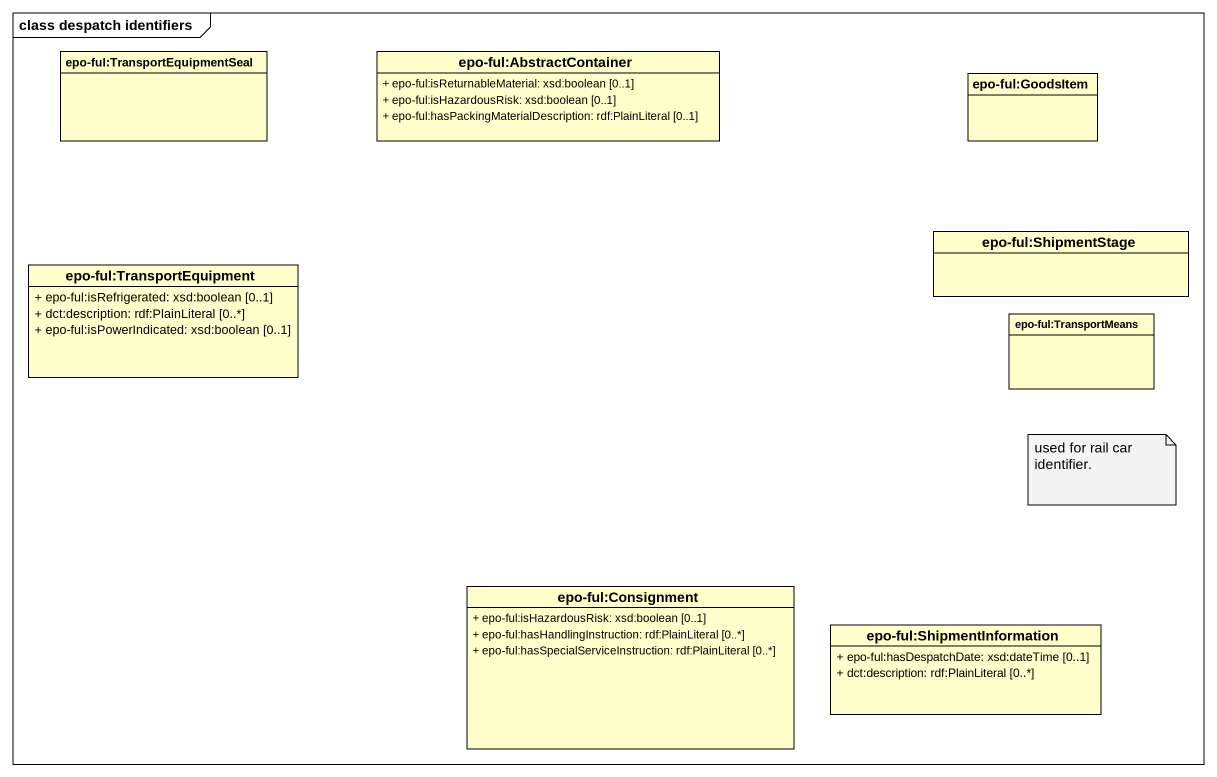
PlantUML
@startuml
mainframe class despatch identifiers
hide circle
hide empty members
skinparam classAttributeIconSize 0
class "epo-ful:TransportEquipmentSeal" as epo_ful_TransportEquipmentSe
class "epo-ful:AbstractContainer" as epo_ful_AbstractContainer {
  + epo-ful:isReturnableMaterial: xsd:boolean [0..1]
  + epo-ful:isHazardousRisk: xsd:boolean [0..1]
  + epo-ful:hasPackingMaterialDescription: rdf:PlainLiteral [0..1]
}
class "epo-ful:GoodsItem" as epo_ful_GoodsItem
class "epo-ful:ShipmentStage" as epo_ful_ShipmentStage
class "epo-ful:TransportEquipment" as epo_ful_TransportEquipment {
  + epo-ful:isRefrigerated: xsd:boolean [0..1]
  + dct:description: rdf:PlainLiteral [0..*]
  + epo-ful:isPowerIndicated: xsd:boolean [0..1]
}
class "epo-ful:TransportMeans" as epo_ful_TransportMeans
class "epo-ful:Consignment" as epo_ful_Consignment {
  + epo-ful:isHazardousRisk: xsd:boolean [0..1]
  + epo-ful:hasHandlingInstruction: rdf:PlainLiteral [0..*]
  + epo-ful:hasSpecialServiceInstruction: rdf:PlainLiteral [0..*]
}
class "epo-ful:ShipmentInformation" as epo_ful_ShipmentInformation {
  + epo-ful:hasDespatchDate: xsd:dateTime [0..1]
  + dct:description: rdf:PlainLiteral [0..*]
}
note as N1
  used for rail car identifier.
end note
@enduml
